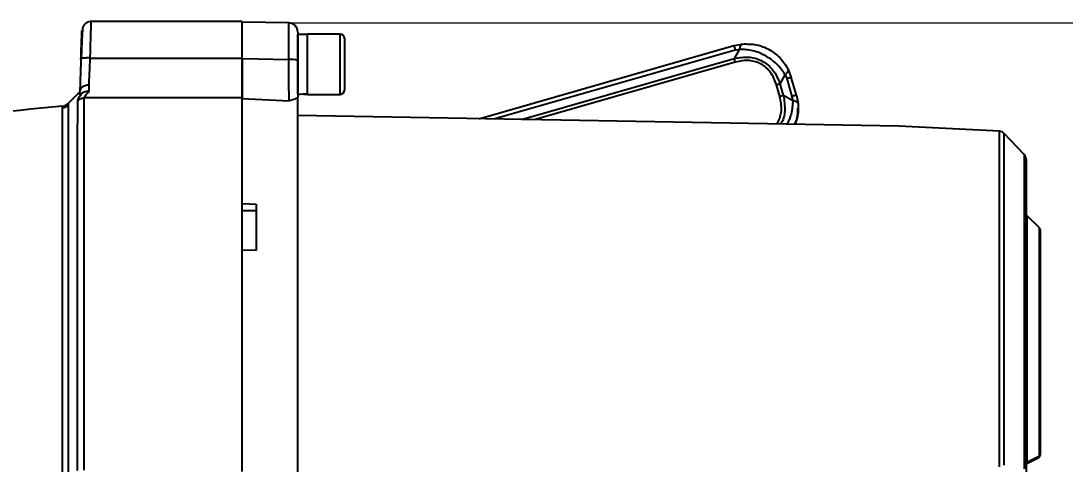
# Model space of a CAD drawing. Header units: millimetres. Extents: x 2016 to 4452, y 736 to 2459.
# Drawn here: x 3777.4 to 4002.5, y 2241.7 to 2337.2 of the extents above; entities that cross this region are included whole.
import ezdxf

# ---------------------------------------------------------------- set-up
doc = ezdxf.new("R2010")
doc.units = ezdxf.units.MM
doc.layers.add('AM_5', color=3, linetype='Continuous', lineweight=25)
doc.styles.add('SLDTEXTSTYLE1', font='txt.shx', dxfattribs={"width": 0.7, "bigfont": 'gbcbig.shx'})
doc.dimstyles.new('SLDDIMSTYLE12$0', dxfattribs={"dimtxt": 12, "dimasz": 10, "dimexe": 0, "dimexo": 0.0625, "dimgap": 0.875, "dimtad": 1, "dimdec": 1, "dimlfac": 1.8, "dimrnd": 1e-09, "dimzin": 12, "dimdsep": 46, "dimtxsty": 'SLDTEXTSTYLE1', "dimcen": 0.09, "dimdle": 8.16, "dimclrd": 3, "dimclre": 3, "dimadec": 0, "dimazin": 3, "dimtfac": 1, "dimtdec": 1, "dimtofl": 0, "dimtmove": 0, "dimatfit": 3, "dimfxl": 0, "dimfrac": 2, "dimtolj": 1, "dimlwd": 5, "dimlwe": 5, "dimarcsym": 0})

# ---------------------------------------------------------------- blocks, each defined once
blk = doc.blocks.new('*D72')
at = {"layer": 'AM_5', "color": 3, "lineweight": 5, "transparency": 16777216}
blk.add_line((3835.16, 2336.75), (4022.73, 2336.75), dxfattribs=at)
at = {"layer": 'AM_5', "color": 3, "linetype": 'Continuous', "lineweight": 5, "transparency": 16777216}
for p, q in [((4022.73, 2326.75), (4022.73, 2119.32)), ((3835.16, 2109.32), (4022.73, 2109.32))]:
    blk.add_line(p, q, dxfattribs=at)
at = {"layer": 'AM_5', "color": 3, "transparency": 16777216}
for points in [[(4021.06, 2326.75), (4024.4, 2326.75), (4022.73, 2336.75)], [(4021.06, 2119.32), (4024.4, 2119.32), (4022.73, 2109.32)]]:
    blk.add_solid(points, dxfattribs=at)
at = {"layer": 'Defpoints', "color": 0, "transparency": 16777216}
for p in [(3835.1, 2336.75), (3835.1, 2109.32), (4022.73, 2109.32)]:
    blk.add_point(p, dxfattribs=at)
at = {"layer": 'AM_5', "color": 0, "transparency": 16777216, "insert": (4015.85, 2223.04), "char_height": 12, "attachment_point": 5, "rotation": 90, "style": 'SLDTEXTSTYLE1'}
blk.add_mtext('\\A1;230', dxfattribs=at)

msp = doc.modelspace()

# ---------------------------------------------------------------- linework, layer by layer
at = {"color": 7, "linetype": 'Continuous', "lineweight": 25}
for p, q in [((3825.068, 2337.036), (3792.526, 2337.036)), ((3835.102, 2336.751), (3825.068, 2336.926)), ((3835.102, 2328.856), (3835.102, 2336.751)), ((3839.167, 2321.331), (3839.168, 2334.331)), ((3846.168, 2334.33), (3839.168, 2334.331)), ((3846.167, 2321.33), (3846.168, 2334.33)), ((3837.067, 2321.391), (3837.068, 2334.271)), ((3839.168, 2334.271), (3837.068, 2334.271)), ((3839.167, 2321.506), (3839.168, 2334.248)), ((3931.074, 2331.852), (3932.881, 2332.195)), ((3876.117, 2316.094), (3931.074, 2331.852)), ((3931.349, 2330.898), (3879.516, 2316.035)), ((3932.253, 2331.069), (3931.145, 2329.075)), ((3931.349, 2330.898), (3932.253, 2331.069)), ((3790.382, 2329.031), (3790.314, 2328.989)), ((3792.313, 2329.171), (3825.067, 2329.171)), ((3825.067, 2329.106), (3835.102, 2328.856)), ((3885.313, 2315.934), (3931.145, 2329.075)), ((3931.366, 2328.307), (3888.046, 2315.886)), ((3941.04, 2323.59), (3942.148, 2325.584)), ((3942.148, 2325.584), (3942.482, 2324.727)), ((3942.776, 2326.71), (3943.443, 2324.996)), ((3792.067, 2322.011), (3792.067, 2323.321)), ((3940.988, 2320.871), (3940.271, 2323.371)), ((3941.757, 2321.091), (3941.04, 2323.59)), ((3942.482, 2324.727), (3943.584, 2320.882)), ((3944.545, 2321.151), (3943.443, 2324.996)), ((3790.067, 2321.91), (3787.563, 2319.405)), ((3790.067, 2321.317), (3790.067, 2321.934)), ((3839.167, 2321.331), (3846.167, 2321.33)), ((3943.755, 2319.979), (3941.757, 2321.091)), ((3943.584, 2320.882), (3943.755, 2319.979)), ((3944.545, 2321.151), (3944.887, 2319.345)), ((3825.067, 2320.58), (3791.021, 2320.58)), ((3825.067, 2320.456), (3835.172, 2319.939)), ((3966.594, 2314.515), (3837.067, 2316.776)), ((3944.933, 2318.389), (3944.933, 2318.395)), ((3988.322, 2313.376), (3966.594, 2314.515)), ((3993.655, 2308.354), (3989.332, 2312.91)), ((3825.067, 2297.785), (3828.067, 2297.674)), ((3828.067, 2296.25), (3825.067, 2296.25)), ((3996.921, 2292.549), (3994.214, 2295.266)), ((3996.921, 2243.403), (3996.921, 2292.549)), ((3997.067, 2292.196), (3997.067, 2289.61)), ((3828.067, 2287.679), (3825.067, 2287.79)), ((3994.067, 2287.933), (3994.067, 2287.58)), ((3997.067, 2243.552), (3997.067, 2244.845)), ((3994.213, 2242.043), (3996.921, 2243.403)), ((3994.346, 2241.878), (3996.791, 2243.105)), ((3994.346, 2241.878), (3996.791, 2243.105)), ((3994.067, 2241.683), (3994.074, 2241.754))]:
    msp.add_line(p, q, dxfattribs=at)
at = {"color": 7, "linetype": 'Continuous', "lineweight": 25, "flags": 128}
for points in [[(3988.322, 2241.033), (3988.322, 2246.509), (3988.322, 2251.893), (3988.322, 2257.166), (3988.322, 2262.306), (3988.322, 2267.294), (3988.322, 2272.11), (3988.322, 2276.736), (3988.322, 2281.153), (3988.322, 2285.346), (3988.322, 2289.296), (3988.322, 2292.99), (3988.322, 2296.413), (3988.322, 2299.55), (3988.322, 2302.392), (3988.322, 2304.925), (3988.322, 2307.141), (3988.322, 2309.03), (3988.322, 2310.587), (3988.322, 2311.803), (3988.322, 2312.676), (3988.322, 2313.201), (3988.322, 2313.376)], [(3989.331, 2241.458), (3989.331, 2246.999), (3989.331, 2252.444), (3989.331, 2257.771), (3989.331, 2262.957), (3989.331, 2267.983), (3989.331, 2272.828), (3989.331, 2277.473), (3989.331, 2281.898), (3989.331, 2286.087), (3989.332, 2290.022), (3989.332, 2293.687), (3989.332, 2297.067), (3989.332, 2300.15), (3989.332, 2302.922), (3989.332, 2305.373), (3989.332, 2307.492), (3989.332, 2309.271), (3989.332, 2310.703), (3989.332, 2311.782), (3989.332, 2312.504), (3989.332, 2312.865), (3989.332, 2312.91)], [(3993.655, 2308.354), (3993.655, 2308.174), (3993.655, 2307.636), (3993.655, 2306.742), (3993.655, 2305.496), (3993.655, 2303.902), (3993.655, 2301.968), (3993.655, 2299.702), (3993.655, 2297.113), (3993.655, 2294.212), (3993.655, 2291.011), (3993.655, 2287.525), (3993.655, 2283.767), (3993.655, 2279.753), (3993.655, 2275.5), (3993.655, 2271.027), (3993.655, 2266.352), (3993.655, 2261.494), (3993.655, 2256.474), (3993.655, 2251.314), (3993.655, 2246.034), (3993.655, 2240.658)], [(3994.214, 2295.266), (3994.214, 2294.766), (3994.214, 2293.886), (3994.214, 2292.637), (3994.214, 2291.03), (3994.214, 2289.082), (3994.214, 2286.813), (3994.214, 2284.247), (3994.214, 2281.41), (3994.214, 2278.332), (3994.214, 2275.044), (3994.214, 2271.58), (3994.214, 2267.976), (3994.214, 2264.27), (3994.214, 2260.499), (3994.214, 2256.702), (3994.214, 2252.92), (3994.214, 2249.19), (3994.213, 2245.552), (3994.213, 2242.043)], [(3994.067, 2241.84), (3994.067, 2243.67), (3994.067, 2246.634), (3994.067, 2249.735), (3994.067, 2252.933), (3994.067, 2256.191), (3994.067, 2259.469), (3994.067, 2262.726), (3994.067, 2265.925), (3994.067, 2269.025), (3994.067, 2271.989), (3994.067, 2274.781), (3994.067, 2277.368), (3994.067, 2279.717), (3994.067, 2281.801), (3994.067, 2283.594), (3994.067, 2285.074), (3994.067, 2286.223), (3994.067, 2287.028), (3994.067, 2287.478), (3994.067, 2287.58)]]:
    msp.add_lwpolyline(points, dxfattribs=at)
at = {"color": 7, "linetype": 'Continuous', "lineweight": 25}
for centre, radius, start, end in [((3835.068, 2334.751), 2, 359.99969, 88.99969), ((3846.168, 2333.33), 1, 359.99969, 89.99969), ((3835.583, 2323.528), 5.35, 73.89589, 95.15802), ((3846.167, 2322.33), 1, 269.99969, 359.99969), ((3849.178, 1664.941), 656.897, 95.489386, 101.924805), ((3786.148, 2320.817), 2, 275.4893, 315.06662), ((3988.244, 2311.878), 1.5, 43.49969, 86.99969), ((3992.567, 2307.321), 1.5, 359.99969, 43.49969), ((3994.565, 2295.618), 0.498, 180.0161, 225.11705), ((3996.57, 2292.196), 0.497, 0.01882, 45.13639), ((3996.567, 2292.196), 0.5, 359.99969, 44.79592), ((3994.261, 2241.85), 0.198, 103.88416, 168.00896), ((3996.567, 2243.552), 0.5, 296.63012, 359.99969), ((3996.875, 2243.594), 0.197, 283.44681, 347.66321)]:
    msp.add_arc(centre, radius, start, end, dxfattribs=at)
for centre, start_param, end_param in [((3837.067, 2327.831), 4.712389, 4.9017857), ((3839.167, 2327.831), 4.6181163, 4.712389)]:
    msp.add_ellipse(centre, major_axis=(11.154, 0), ratio=0.5773503, start_param=start_param, end_param=end_param, dxfattribs=at)
for points, knots in [([(3792.605, 2337.034), (3792.417, 2337.026), (3792.027, 2337.01), (3791.471, 2336.767), (3790.984, 2336.372), (3790.787, 2336.006), (3790.689, 2335.825)], [0, 0, 0, 0, 0.2333499, 0.484891, 0.744508, 1, 1, 1, 1]), ([(3792.313, 2329.171), (3792.329, 2329.771), (3792.36, 2330.911), (3792.411, 2332.803), (3792.452, 2334.279), (3792.481, 2335.34), (3792.497, 2335.947), (3792.517, 2336.688), (3792.532, 2337.2), (3792.526, 2337.012), (3792.526, 2337.001)], [0, 0, 0, 0, 0.1406686, 0.2673929, 0.4783479, 0.5663563, 0.6529404, 0.7381007, 0.9838874, 1, 1, 1, 1]), ([(3825.067, 2329.171), (3825.067, 2330.234), (3825.068, 2332.36), (3825.068, 2334.928), (3825.068, 2336.697), (3825.068, 2336.921), (3825.068, 2337.032)], [0, 0, 0, 0, 0.25036608, 0.50073216, 0.75109823, 1, 1, 1, 1]), ([(3790.692, 2335.83), (3790.676, 2335.705), (3790.644, 2335.455), (3790.56, 2333.883), (3790.459, 2331.685), (3790.384, 2329.913), (3790.348, 2329.033)], [0, 0, 0, 0, 0.254696, 0.5062842, 0.7546307, 1, 1, 1, 1]), ([(3790.416, 2331.874), (3790.425, 2332.143), (3790.462, 2333.187), (3790.496, 2334.184), (3790.523, 2334.957), (3790.526, 2335.029), (3790.527, 2335.071)], [0, 0, 0, 0, 0.1366129, 0.5304212, 0.7239462, 1, 1, 1, 1]), ([(3847.167, 2327.83), (3847.167, 2328.522), (3847.167, 2329.587), (3847.167, 2330.867), (3847.168, 2331.748), (3847.168, 2332.458), (3847.168, 2333.144), (3847.168, 2333.257), (3847.168, 2333.33)], [0, 0, 0, 0, 0.2394568, 0.3683607, 0.5, 0.6316393, 0.7605432, 1, 1, 1, 1]), ([(3932.881, 2332.195), (3932.754, 2332.136), (3932.499, 2332.018), (3932.335, 2331.386), (3932.253, 2331.069)], [0, 0, 0, 0, 0.49686743, 1, 1, 1, 1]), ([(3932.881, 2332.195), (3933.902, 2332.203), (3935.91, 2332.218), (3938.742, 2331.101), (3941.189, 2329.292), (3942.241, 2327.58), (3942.776, 2326.71)], [0, 0, 0, 0, 0.2543758, 0.4999836, 0.7457388, 1, 1, 1, 1]), ([(3790.314, 2328.959), (3790.34, 2329.7), (3790.377, 2330.754), (3790.407, 2331.617), (3790.416, 2331.874)], [0, 0, 0, 0, 0.7030079, 1, 1, 1, 1]), ([(3942.148, 2325.584), (3941.575, 2326.385), (3940.448, 2327.961), (3937.965, 2329.722), (3935.161, 2330.891), (3933.228, 2331.009), (3932.253, 2331.069)], [0, 0, 0, 0, 0.25415722, 0.50001427, 0.74762575, 1, 1, 1, 1]), ([(3790.314, 2328.989), (3790.296, 2328.467), (3790.26, 2327.452), (3790.211, 2326.029), (3790.143, 2324.083), (3790.099, 2322.837), (3790.068, 2321.951)], [0, 0, 0, 0, 0.1983107, 0.386023, 0.5632417, 1, 1, 1, 1]), ([(3792.313, 2329.171), (3792.062, 2329.177), (3791.676, 2329.185), (3791.212, 2329.169), (3790.892, 2329.148), (3790.637, 2329.117), (3790.433, 2329.079), (3790.399, 2329.046), (3790.382, 2329.031)], [0, 0, 0, 0, 0.2702959, 0.4157421, 0.5642569, 0.7127719, 0.8582187, 1, 1, 1, 1]), ([(3792.067, 2323.321), (3792.099, 2324.07), (3792.15, 2325.267), (3792.236, 2327.321), (3792.286, 2328.534), (3792.313, 2329.171)], [0, 0, 0, 0, 0.442556, 0.7070771, 1, 1, 1, 1]), ([(3825.067, 2320.456), (3825.067, 2320.737), (3825.067, 2321.298), (3825.067, 2323.317), (3825.067, 2325.966), (3825.067, 2328.059), (3825.067, 2329.106)], [0, 0, 0, 0, 0.2500466, 0.4994486, 0.7493959, 1, 1, 1, 1]), ([(3835.172, 2319.939), (3835.171, 2320.214), (3835.171, 2320.584), (3835.165, 2321.539), (3835.161, 2322.218), (3835.155, 2323.033), (3835.146, 2324.051), (3835.133, 2325.363), (3835.119, 2326.992), (3835.108, 2328.215), (3835.102, 2328.856)], [0, 0, 0, 0, 0.24428957, 0.32903605, 0.41448985, 0.50012501, 0.59799237, 0.71577027, 0.85107242, 1, 1, 1, 1]), ([(3837.067, 2328.668), (3837.067, 2327.908), (3837.067, 2326.393), (3837.067, 2324.265), (3837.067, 2322.308), (3837.067, 2321.243), (3837.067, 2320.709)], [0, 0, 0, 0, 0.2507669, 0.5000113, 0.749245, 1, 1, 1, 1]), ([(3847.167, 2322.33), (3847.167, 2322.404), (3847.167, 2322.517), (3847.167, 2323.203), (3847.167, 2323.913), (3847.167, 2324.794), (3847.167, 2326.074), (3847.167, 2327.139), (3847.167, 2327.83)], [0, 0, 0, 0, 0.2394568, 0.3683607, 0.5, 0.6316393, 0.7605432, 1, 1, 1, 1]), ([(3931.145, 2329.075), (3932.266, 2329.258), (3934.351, 2329.597), (3937.344, 2328.622), (3939.773, 2326.603), (3940.596, 2324.647), (3941.04, 2323.59)], [0, 0, 0, 0, 0.2680966, 0.4988227, 0.7294637, 1, 1, 1, 1]), ([(3940.271, 2323.371), (3939.894, 2324.35), (3939.355, 2325.748), (3938.022, 2327.144), (3936.945, 2327.899), (3935.732, 2328.407), (3933.848, 2328.789), (3932.387, 2328.505), (3931.366, 2328.307)], [0, 0, 0, 0, 0.2715623, 0.3875926, 0.5011305, 0.6146375, 0.7308194, 1, 1, 1, 1]), ([(3942.776, 2326.71), (3942.792, 2326.571), (3942.824, 2326.292), (3942.373, 2325.82), (3942.148, 2325.584)], [0, 0, 0, 0, 0.5000023, 1, 1, 1, 1]), ([(3792.067, 2323.321), (3791.923, 2323.316), (3791.635, 2323.307), (3791.208, 2323.205), (3790.824, 2323.041), (3790.51, 2322.822), (3790.277, 2322.57), (3790.111, 2322.279), (3790.083, 2322.063), (3790.068, 2321.951)], [0, 0, 0, 0, 0.14037969, 0.27934696, 0.43421745, 0.57550646, 0.70514845, 0.84665009, 1, 1, 1, 1]), ([(3789.607, 2320.003), (3789.647, 2320.165), (3789.732, 2320.506), (3790.255, 2321.205), (3790.528, 2321.571)], [0, 0, 0, 0, 0.4772622, 1, 1, 1, 1]), ([(3790.528, 2321.571), (3790.473, 2321.522), (3790.341, 2321.407), (3790.175, 2321.295), (3790.082, 2321.265), (3790.072, 2321.302), (3790.067, 2321.317)], [0, 0, 0, 0, 0.1458908, 0.3468199, 0.7287309, 1, 1, 1, 1]), ([(3790.528, 2321.571), (3790.625, 2321.647), (3790.825, 2321.805), (3791.188, 2321.948), (3791.606, 2322.034), (3791.901, 2322.019), (3792.067, 2322.011)], [0, 0, 0, 0, 0.2395315, 0.4944886, 0.7142619, 1, 1, 1, 1]), ([(3791.021, 2320.58), (3791.075, 2320.737), (3791.182, 2321.053), (3791.771, 2321.69), (3792.067, 2322.011)], [0, 0, 0, 0, 0.4963659, 1, 1, 1, 1]), ([(3940.301, 2314.974), (3940.383, 2315.085), (3940.719, 2315.546), (3941.077, 2316.509), (3941.476, 2318.383), (3941.189, 2319.848), (3940.988, 2320.871)], [0, 0, 0, 0, 0.0674485, 0.27954515, 0.49659605, 1, 1, 1, 1]), ([(3941.757, 2321.091), (3941.913, 2319.99), (3942.204, 2317.943), (3941.756, 2315.708), (3941.126, 2314.966), (3941.12, 2314.959)], [0, 0, 0, 0, 0.535438, 0.9957755, 1, 1, 1, 1]), ([(3786.318, 2127.179), (3786.318, 2127.269), (3786.318, 2127.45), (3786.319, 2128.796), (3786.319, 2130.962), (3786.319, 2134.043), (3786.32, 2138.027), (3786.32, 2141.735), (3786.32, 2144.579), (3786.32, 2146.21), (3786.321, 2147.914), (3786.321, 2149.688), (3786.321, 2151.532), (3786.321, 2153.446), (3786.321, 2156.332), (3786.322, 2160.507), (3786.323, 2166.371), (3786.324, 2173.236), (3786.324, 2180.181), (3786.325, 2186.954), (3786.326, 2193.324), (3786.326, 2200.173), (3786.327, 2207.485), (3786.328, 2215.231), (3786.329, 2223.247), (3786.329, 2231.251), (3786.33, 2238.966), (3786.331, 2246.251), (3786.331, 2253.078), (3786.332, 2259.43), (3786.333, 2265.515), (3786.333, 2271.286), (3786.334, 2276.699), (3786.334, 2280.558), (3786.335, 2283.113), (3786.335, 2284.558), (3786.335, 2285.944), (3786.335, 2287.272), (3786.336, 2288.544), (3786.336, 2289.76), (3786.336, 2292.877), (3786.337, 2297.6), (3786.337, 2303.325), (3786.338, 2308.17), (3786.338, 2312.114), (3786.338, 2315.161), (3786.339, 2317.292), (3786.339, 2318.601), (3786.339, 2318.751), (3786.339, 2318.826)], [0, 0, 0, 0, 0.0296529, 0.0597596, 0.0903203, 0.121335, 0.1528036, 0.1847262, 0.1939339, 0.2031788, 0.2124607, 0.2217798, 0.231136, 0.2405293, 0.2499597, 0.2723294, 0.297237, 0.3246821, 0.3546643, 0.3760668, 0.3985975, 0.4222564, 0.4470433, 0.4729582, 0.5000012, 0.5269362, 0.5527631, 0.5774817, 0.6010919, 0.6235936, 0.6449867, 0.6676297, 0.6888821, 0.7087436, 0.7151195, 0.7213375, 0.7273978, 0.7333003, 0.739045, 0.7446319, 0.750061, 0.7827354, 0.8150007, 0.8468569, 0.878304, 0.9093419, 0.9399706, 0.97019, 1, 1, 1, 1]), ([(3787.57, 2318.96), (3787.39, 2318.809), (3787.031, 2318.507), (3786.57, 2318.421), (3786.339, 2318.378)], [0, 0, 0, 0, 0.4999289, 1, 1, 1, 1]), ([(3787.563, 2318.949), (3787.563, 2318.561), (3787.563, 2317.781), (3787.563, 2315.453), (3787.563, 2312.296), (3787.562, 2308.262), (3787.562, 2303.412), (3787.561, 2297.787), (3787.561, 2291.443), (3787.56, 2284.439), (3787.559, 2276.845), (3787.558, 2268.732), (3787.558, 2260.18), (3787.557, 2251.269), (3787.556, 2242.087), (3787.555, 2232.721), (3787.554, 2223.261), (3787.553, 2213.799), (3787.552, 2204.425), (3787.551, 2195.23), (3787.55, 2186.303), (3787.55, 2177.729), (3787.549, 2169.59), (3787.548, 2161.966), (3787.547, 2154.928), (3787.547, 2148.547), (3787.546, 2142.881), (3787.546, 2137.987), (3787.545, 2133.912), (3787.545, 2130.689), (3787.545, 2128.373), (3787.545, 2126.901), (3787.545, 2126.702), (3787.545, 2126.603)], [0, 0, 0, 0, 0.0319997, 0.0642664, 0.0965331, 0.1287997, 0.1610664, 0.1933331, 0.2255998, 0.2578664, 0.2901331, 0.3223998, 0.3546665, 0.3869332, 0.4191998, 0.4514665, 0.4837332, 0.5159999, 0.5482665, 0.5805332, 0.6127999, 0.6450666, 0.6773332, 0.7095999, 0.7418666, 0.7741333, 0.8063999, 0.8386666, 0.8709333, 0.9032, 0.9354666, 0.9677333, 1, 1, 1, 1]), ([(3787.563, 2319.395), (3787.563, 2319.399), (3787.563, 2319.404), (3787.563, 2318.953), (3787.563, 2318.949)], [0, 0, 0, 0, 0.9916131, 1, 1, 1, 1]), ([(3789.572, 2240.266), (3789.573, 2243.001), (3789.576, 2248.377), (3789.579, 2256.091), (3789.582, 2263.323), (3789.585, 2270.043), (3789.588, 2276.245), (3789.591, 2282.804), (3789.594, 2289.462), (3789.597, 2295.931), (3789.599, 2301.371), (3789.602, 2305.87), (3789.603, 2309.53), (3789.605, 2312.454), (3789.606, 2314.747), (3789.607, 2316.664), (3789.607, 2318.166), (3789.607, 2319.278), (3789.607, 2319.785), (3789.607, 2320.003)], [0, 0, 0, 0, 0.069544, 0.1366662, 0.2013664, 0.2636441, 0.3234991, 0.380931, 0.462516, 0.5386511, 0.6093347, 0.6745656, 0.7343428, 0.7886652, 0.8375319, 0.880942, 0.9303299, 0.9700165, 1, 1, 1, 1]), ([(3789.607, 2320.002), (3789.704, 2320.088), (3789.901, 2320.262), (3790.254, 2320.442), (3790.631, 2320.559), (3790.892, 2320.573), (3791.021, 2320.581)], [0, 0, 0, 0, 0.24911197, 0.50206826, 0.75396005, 1, 1, 1, 1]), ([(3790.987, 2240.368), (3790.988, 2243.324), (3790.991, 2249.172), (3790.994, 2257.598), (3790.998, 2265.578), (3791.001, 2273.856), (3791.004, 2282.22), (3791.008, 2290.392), (3791.011, 2297.558), (3791.014, 2303.717), (3791.016, 2308.891), (3791.018, 2313.12), (3791.019, 2316.439), (3791.021, 2318.972), (3791.021, 2320.052), (3791.021, 2320.58)], [0, 0, 0, 0, 0.0747451, 0.1478589, 0.2193413, 0.2891922, 0.3797685, 0.467446, 0.5522244, 0.6341035, 0.7130829, 0.7891626, 0.8623421, 0.9326213, 1, 1, 1, 1]), ([(3825.067, 2307.924), (3825.067, 2308.011), (3825.067, 2309.728), (3825.067, 2312.443), (3825.067, 2315.953), (3825.067, 2318.689), (3825.067, 2319.867), (3825.067, 2320.456)], [0, 0, 0, 0, 0.0131855, 0.2598891, 0.5065928, 0.7532964, 1, 1, 1, 1]), ([(3837.067, 2320.709), (3836.922, 2320.589), (3836.629, 2320.348), (3835.659, 2320.076), (3835.172, 2319.939)], [0, 0, 0, 0, 0.4975573, 1, 1, 1, 1]), ([(3943.755, 2319.979), (3943.71, 2318.991), (3943.632, 2317.264), (3942.876, 2315.633), (3942.553, 2314.934)], [0, 0, 0, 0, 0.5719725, 1, 1, 1, 1]), ([(3944.887, 2319.345), (3944.827, 2319.473), (3944.707, 2319.73), (3944.074, 2319.895), (3943.755, 2319.979)], [0, 0, 0, 0, 0.4968676, 1, 1, 1, 1]), ([(3944.887, 2319.345), (3944.929, 2318.313), (3944.992, 2316.775), (3944.387, 2315.369), (3944.187, 2314.906)], [0, 0, 0, 0, 0.6705708, 1, 1, 1, 1]), ([(3944.19, 2314.906), (3944.395, 2315.365), (3944.887, 2316.473), (3944.853, 2317.685), (3944.833, 2318.394)], [0, 0, 0, 0, 0.4149051, 1, 1, 1, 1]), ([(3825.067, 2297.785), (3825.067, 2299.73), (3825.067, 2301.773), (3825.067, 2303.473), (3825.067, 2303.555)], [0, 0, 0, 0, 0.9523312, 1, 1, 1, 1]), ([(3825.067, 2287.702), (3825.067, 2288.965), (3825.067, 2291.98), (3825.067, 2294.681), (3825.067, 2296.25)], [0, 0, 0, 0, 0.41880945, 1, 1, 1, 1]), ([(3997.067, 2258.035), (3997.067, 2259.29), (3997.067, 2261.799), (3997.067, 2265.51), (3997.067, 2268.234), (3997.067, 2270.024), (3997.067, 2270.944), (3997.067, 2271.852), (3997.067, 2272.746), (3997.067, 2273.625), (3997.067, 2274.215), (3997.067, 2274.627), (3997.067, 2275.104), (3997.067, 2275.818), (3997.067, 2276.634), (3997.067, 2277.343), (3997.067, 2278.026), (3997.067, 2278.711), (3997.067, 2279.198), (3997.067, 2279.935), (3997.067, 2280.817), (3997.067, 2281.986), (3997.067, 2282.966), (3997.067, 2283.804), (3997.067, 2284.447), (3997.067, 2284.957), (3997.067, 2285.391), (3997.067, 2285.804), (3997.067, 2286.206), (3997.067, 2286.484), (3997.067, 2286.862), (3997.067, 2287.281), (3997.067, 2287.803), (3997.067, 2288.241), (3997.067, 2288.564), (3997.067, 2288.796), (3997.067, 2288.957), (3997.067, 2289.103), (3997.067, 2289.2), (3997.067, 2289.277), (3997.067, 2289.354), (3997.067, 2289.458), (3997.067, 2289.548), (3997.067, 2289.593), (3997.067, 2289.61)], [0, 0, 0, 0, 0.0803647, 0.1607294, 0.2410941, 0.2624684, 0.283842, 0.3052151, 0.3265873, 0.3479574, 0.3693255, 0.3704427, 0.3788854, 0.405204, 0.4251182, 0.4428013, 0.4618483, 0.4808946, 0.4999402, 0.5035205, 0.5449145, 0.57896, 0.6143836, 0.643615, 0.6685119, 0.6871043, 0.7041218, 0.7223404, 0.7405585, 0.758776, 0.762108, 0.7964253, 0.8245029, 0.853496, 0.8824879, 0.8971785, 0.9118685, 0.9265578, 0.9412466, 0.9442716, 0.9541998, 0.9705965, 0.9890576, 1, 1, 1, 1]), ([(3997.067, 2244.845), (3997.067, 2245.141), (3997.067, 2245.733), (3997.067, 2246.635), (3997.067, 2247.547), (3997.067, 2248.468), (3997.067, 2249.399), (3997.067, 2250.338), (3997.067, 2250.987), (3997.067, 2251.463), (3997.067, 2252.018), (3997.067, 2252.862), (3997.067, 2253.823), (3997.067, 2255.509), (3997.067, 2256.901), (3997.067, 2258.035)], [0, 0, 0, 0, 0.07144385, 0.14288374, 0.21431988, 0.28576303, 0.35720674, 0.42863778, 0.50005558, 0.50406448, 0.53604837, 0.6252562, 0.69323765, 0.75009307, 1, 1, 1, 1]), ([(3994.338, 2241.876), (3994.336, 2241.875), (3994.317, 2241.859), (3994.285, 2241.861), (3994.244, 2241.877), (3994.221, 2241.926), (3994.213, 2241.986), (3994.213, 2242.024), (3994.213, 2242.043)], [0, 0, 0, 0, 0.0284628, 0.3120488, 0.569439, 0.7930567, 0.8963599, 1, 1, 1, 1]), ([(3996.79, 2243.107), (3996.802, 2243.113), (3996.834, 2243.129), (3996.873, 2243.176), (3996.915, 2243.262), (3996.918, 2243.347), (3996.921, 2243.403)], [0, 0, 0, 0, 0.14054005, 0.37467991, 0.58989364, 1, 1, 1, 1]), ([(3994.095, 2241.728), (3994.101, 2241.727), (3994.121, 2241.725), (3994.189, 2241.786), (3994.291, 2241.846), (3994.343, 2241.877)], [0, 0, 0, 0, 0.1601422, 0.5688581, 1, 1, 1, 1])]:
    msp.add_open_spline(points, degree=3, knots=knots, dxfattribs=at)
for points in [[(3825.067, 2329.106), (3825.067, 2330.16), (3825.068, 2332.268), (3825.068, 2334.822), (3825.068, 2336.586), (3825.068, 2336.813), (3825.068, 2336.926)], [(3837.068, 2334.751), (3837.068, 2334.662), (3837.068, 2334.484), (3837.068, 2333.105), (3837.067, 2331.113), (3837.067, 2329.483), (3837.067, 2328.668)], [(3931.074, 2331.852), (3931.086, 2331.81), (3931.111, 2331.726), (3931.27, 2331.174), (3931.349, 2330.898)], [(3825.067, 2329.171), (3825.067, 2328.131), (3825.067, 2326.05), (3825.067, 2323.419), (3825.067, 2321.414), (3825.067, 2320.858), (3825.067, 2320.58)], [(3931.366, 2328.307), (3931.344, 2328.381), (3931.302, 2328.53), (3931.242, 2328.74), (3931.187, 2328.93), (3931.159, 2329.027), (3931.145, 2329.075)], [(3941.04, 2323.59), (3940.992, 2323.576), (3940.895, 2323.549), (3940.705, 2323.495), (3940.494, 2323.435), (3940.346, 2323.392), (3940.271, 2323.371)], [(3943.443, 2324.996), (3943.4, 2324.985), (3943.313, 2324.962), (3942.759, 2324.805), (3942.482, 2324.727)], [(3941.757, 2321.091), (3941.708, 2321.077), (3941.611, 2321.05), (3941.421, 2320.995), (3941.211, 2320.935), (3941.062, 2320.893), (3940.988, 2320.871)], [(3944.545, 2321.151), (3944.502, 2321.14), (3944.416, 2321.117), (3943.861, 2320.96), (3943.584, 2320.882)], [(3825.067, 2240.368), (3825.067, 2243.662), (3825.067, 2250.251), (3825.067, 2259.803), (3825.067, 2268.986), (3825.067, 2277.689), (3825.067, 2285.826), (3825.067, 2293.31), (3825.067, 2300.066), (3825.067, 2306.02), (3825.067, 2311.119), (3825.067, 2315.283), (3825.067, 2318.563), (3825.067, 2319.908), (3825.067, 2320.58)], [(3837.067, 2233.825), (3837.067, 2237.477), (3837.067, 2244.78), (3837.067, 2255.423), (3837.067, 2265.666), (3837.067, 2275.367), (3837.067, 2284.406), (3837.067, 2292.668), (3837.067, 2300.05), (3837.067, 2306.454), (3837.067, 2311.81), (3837.067, 2316.018), (3837.067, 2319.137), (3837.067, 2320.185), (3837.067, 2320.709)], [(3994.067, 2307.321), (3994.067, 2307.231), (3994.067, 2307.051), (3994.067, 2305.596), (3994.067, 2303.29), (3994.067, 2300.076), (3994.067, 2296.01), (3994.067, 2291.132), (3994.067, 2285.498), (3994.067, 2279.17), (3994.067, 2272.219), (3994.067, 2264.721), (3994.067, 2256.76), (3994.067, 2248.424), (3994.067, 2239.806), (3994.067, 2231.003), (3994.067, 2222.105), (3994.067, 2216.198), (3994.067, 2213.245)], [(3828.067, 2297.674), (3828.067, 2296.097), (3828.067, 2292.945), (3828.067, 2289.434), (3828.067, 2287.679)], [(3997.067, 2292.196), (3997.067, 2292.029), (3997.067, 2291.694), (3997.067, 2290.577), (3997.067, 2289.028), (3997.067, 2287.023), (3997.067, 2284.605), (3997.067, 2281.804), (3997.067, 2278.661), (3997.067, 2275.223), (3997.067, 2271.537), (3997.067, 2267.657), (3997.067, 2263.639), (3997.067, 2259.54), (3997.067, 2255.419), (3997.067, 2251.339), (3997.067, 2247.341), (3997.067, 2244.815), (3997.067, 2243.552)], [(3825.067, 2240.064), (3825.067, 2242.978), (3825.067, 2248.805), (3825.067, 2257.3), (3825.067, 2265.529), (3825.067, 2273.4), (3825.067, 2280.9), (3825.067, 2285.493), (3825.067, 2287.79)]]:
    msp.add_open_spline(points, degree=3, dxfattribs=at)

# ---------------------------------------------------------------- dimensions: what is measured, and where the dimension line sits
at = {"layer": 'AM_5'}
dim = msp.add_linear_dim(base=(4022.729, 2109.321), p1=(3835.102, 2336.751), p2=(3835.101, 2109.321), angle=90, text='230', dimstyle='SLDDIMSTYLE12$0', override={"dimlfac": 1, "dimpost": ''}, dxfattribs=at)
dim.commit()
dim.dimension.update_dxf_attribs({"geometry": '*D72', "text_midpoint": (4015.854, 2223.036)})

doc.saveas('drawing.dxf')
